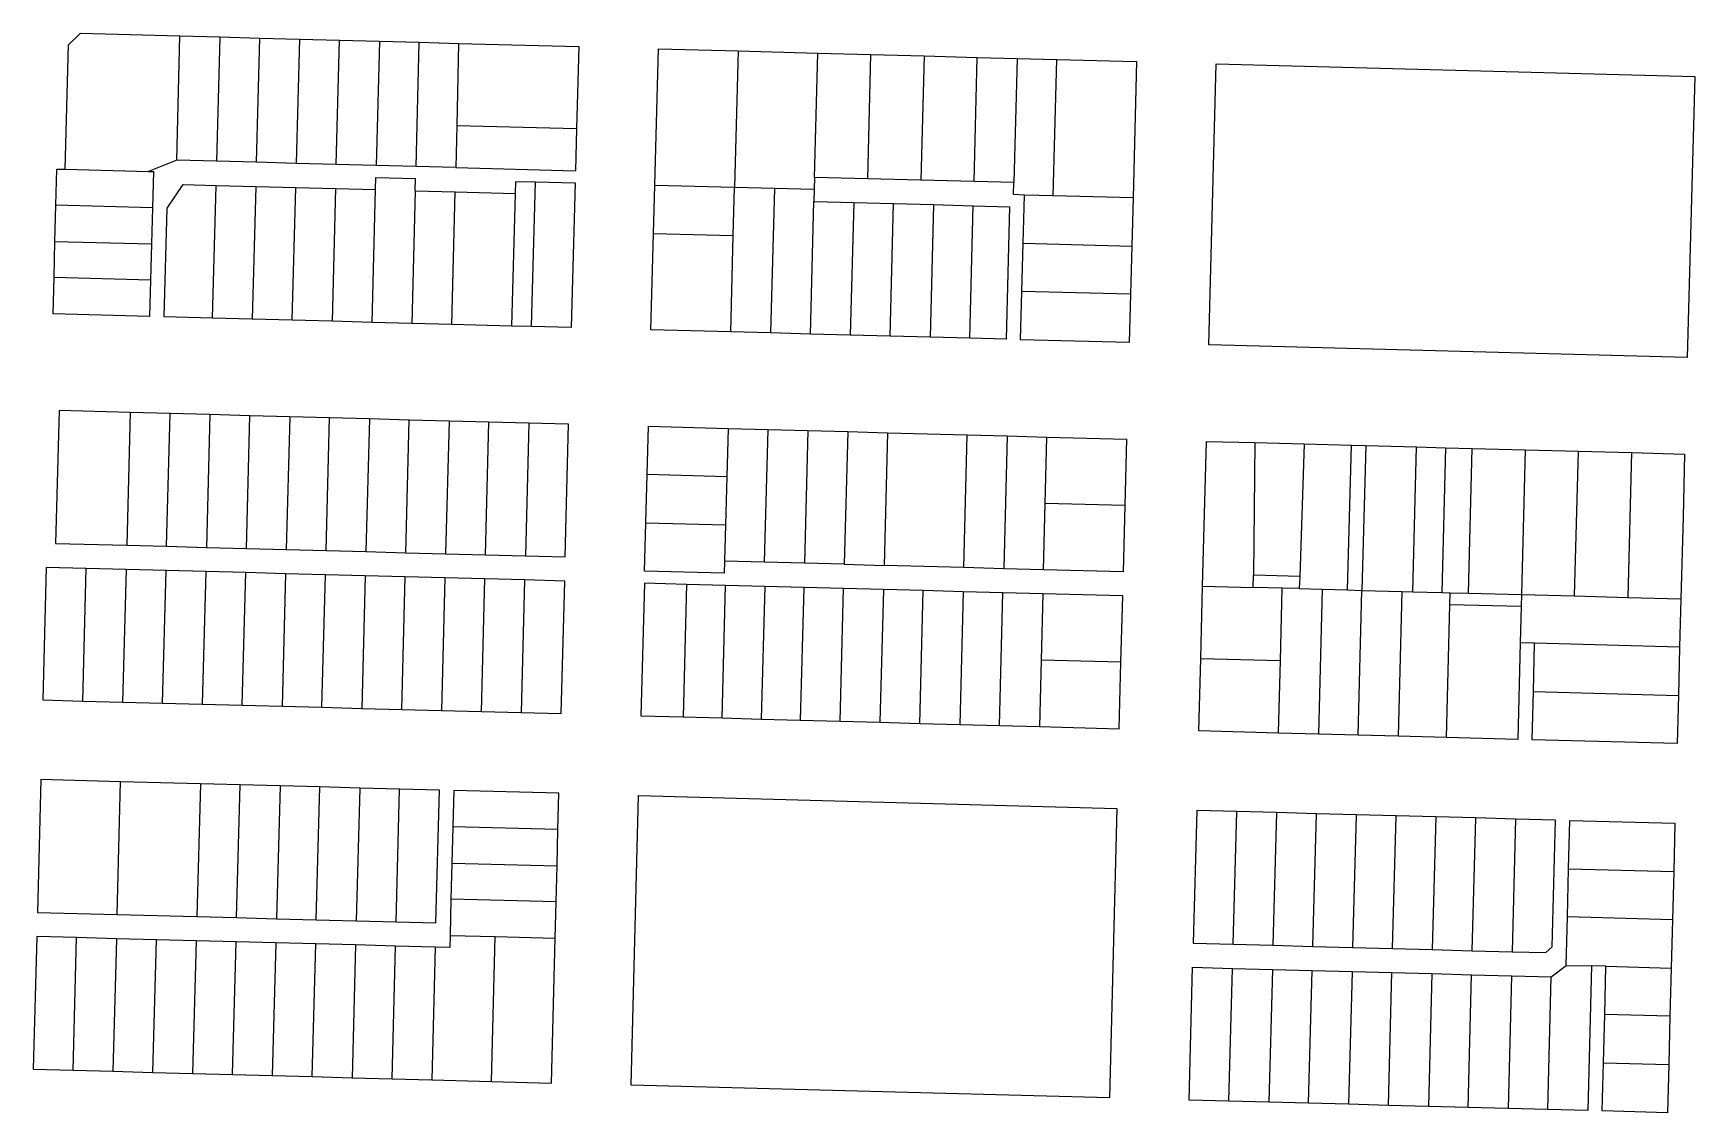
# Model space of a CAD drawing. Header units: inches. Extents: x 486468 to 494399, y 5455955 to 5460553.
# Drawn here: x 486493.3 to 486912.4, y 5457049.7 to 5457322 of the extents above; entities that cross this region are included whole.
import ezdxf

# ---------------------------------------------------------------- set-up
doc = ezdxf.new("R2010")
doc.units = ezdxf.units.IN
doc.header["$MEASUREMENT"] = 0
doc.layers.add('ParcelLines', color=10, linetype='Continuous')

msp = doc.modelspace()

# ---------------------------------------------------------------- linework, layer by layer
at = {"layer": 'ParcelLines', "color": 1}
for p, q in [((486502.14, 5457319.132), (486505.216, 5457322.05)), ((486505.216, 5457322.05), (486530.268, 5457321.38)), ((486529.469, 5457290.03), (486530.268, 5457321.38)), ((486530.268, 5457321.38), (486540.319, 5457321.111)), ((486540.319, 5457321.111), (486550.419, 5457320.841)), ((486550.419, 5457320.841), (486560.469, 5457320.57)), ((486560.469, 5457320.57), (486570.519, 5457320.3)), ((486570.519, 5457320.3), (486580.569, 5457320.03)), ((486580.569, 5457320.03), (486590.618, 5457319.76)), ((486501.318, 5457287.73), (486502.14, 5457319.132)), ((486590.618, 5457319.76), (486600.518, 5457319.489)), ((486600.518, 5457319.489), (486630.866, 5457318.679)), ((486630.866, 5457318.679), (486630.316, 5457297.979)), ((486650.045, 5457283.728), (486650.965, 5457318.129)), ((486650.965, 5457318.129), (486671.064, 5457317.588)), ((486671.064, 5457317.588), (486670.164, 5457283.198)), ((486671.064, 5457317.588), (486691.163, 5457317.048)), ((486690.363, 5457285.678), (486691.163, 5457317.048)), ((486691.163, 5457317.048), (486704.562, 5457316.678)), ((486703.763, 5457285.328), (486704.562, 5457316.678)), ((486704.562, 5457316.678), (486717.962, 5457316.317)), ((486717.962, 5457316.317), (486717.161, 5457284.987)), ((486717.962, 5457316.317), (486731.361, 5457315.956)), ((486730.561, 5457284.636), (486731.361, 5457315.956)), ((486731.361, 5457315.956), (486741.411, 5457315.686)), ((486741.411, 5457315.686), (486751.46, 5457315.416)), ((486750.56, 5457281.026), (486751.46, 5457315.416)), ((486751.46, 5457315.416), (486771.559, 5457314.876)), ((486771.559, 5457314.876), (486770.659, 5457280.476)), ((486789.808, 5457243.425), (486791.658, 5457314.326)), ((486791.658, 5457314.326), (486912.351, 5457311.123)), ((486912.351, 5457311.123), (486910.451, 5457240.222)), ((486600.117, 5457298.779), (486599.868, 5457288.129)), ((486600.117, 5457298.779), (486630.316, 5457297.979)), ((486630.316, 5457297.979), (486630.026, 5457287.319)), ((486498.978, 5457278.63), (486499.218, 5457287.78)), ((486499.218, 5457287.78), (486501.318, 5457287.73)), ((486501.318, 5457287.73), (486522.351, 5457287.163)), ((486529.469, 5457290.03), (486522.351, 5457287.163)), ((486522.351, 5457287.163), (486523.569, 5457287.13)), ((486523.569, 5457287.13), (486523.329, 5457277.98)), ((486539.519, 5457289.76), (486529.469, 5457290.03)), ((486549.57, 5457289.491), (486539.519, 5457289.76)), ((486559.62, 5457289.22), (486549.57, 5457289.491)), ((486569.67, 5457288.95), (486559.62, 5457289.22)), ((486579.768, 5457288.67), (486569.67, 5457288.95)), ((486589.818, 5457288.399), (486579.768, 5457288.67)), ((486599.868, 5457288.129), (486589.818, 5457288.399)), ((486599.868, 5457288.129), (486630.026, 5457287.319)), ((486527.019, 5457277.88), (486531.125, 5457283.889)), ((486531.125, 5457283.889), (486539.369, 5457283.667)), ((486539.369, 5457283.667), (486549.42, 5457283.396)), ((486549.42, 5457283.396), (486559.47, 5457283.125)), ((486558.569, 5457249.631), (486559.47, 5457283.125)), ((486559.47, 5457283.125), (486569.52, 5457282.854)), ((486569.52, 5457282.854), (486579.57, 5457282.583)), ((486578.719, 5457249.099), (486579.57, 5457282.583)), ((486579.57, 5457282.583), (486579.647, 5457285.629)), ((486579.647, 5457285.629), (486589.719, 5457285.354)), ((486589.64, 5457282.312), (486588.769, 5457248.839)), ((486589.64, 5457282.312), (486589.719, 5457285.354)), ((486589.64, 5457282.312), (486599.689, 5457282.041)), ((486614.867, 5457284.679), (486614.788, 5457281.634)), ((486614.867, 5457284.679), (486619.917, 5457284.549)), ((486618.917, 5457248.039), (486619.917, 5457284.549)), ((486619.917, 5457284.549), (486629.946, 5457284.279)), ((486629.946, 5457284.279), (486628.967, 5457247.779)), ((486649.715, 5457271.528), (486650.045, 5457283.728)), ((486669.845, 5457271.028), (486670.164, 5457283.198)), ((486670.164, 5457283.198), (486680.214, 5457282.938)), ((486680.214, 5457282.938), (486690.263, 5457282.678)), ((486690.263, 5457282.678), (486690.163, 5457279.628)), ((486690.363, 5457285.678), (486690.263, 5457282.678)), ((486703.763, 5457285.328), (486690.363, 5457285.678)), ((486717.161, 5457284.987), (486703.763, 5457285.328)), ((486730.561, 5457284.636), (486717.161, 5457284.987)), ((486740.61, 5457284.376), (486730.561, 5457284.636)), ((486740.51, 5457281.326), (486740.61, 5457284.376)), ((486498.748, 5457269.529), (486498.978, 5457278.63)), ((486523.329, 5457277.98), (486498.978, 5457278.63)), ((486523.329, 5457277.98), (486523.099, 5457268.88)), ((486526.268, 5457250.48), (486527.019, 5457277.88)), ((486598.818, 5457248.579), (486599.689, 5457282.041)), ((486599.689, 5457282.041), (486614.788, 5457281.634)), ((486614.788, 5457281.634), (486613.917, 5457248.179)), ((486689.313, 5457246.148), (486690.163, 5457279.628)), ((486690.163, 5457279.628), (486700.212, 5457279.348)), ((486700.212, 5457279.348), (486710.262, 5457279.077)), ((486710.262, 5457279.077), (486720.311, 5457278.796)), ((486720.311, 5457278.796), (486730.361, 5457278.526)), ((486729.511, 5457245.076), (486730.361, 5457278.526)), ((486730.361, 5457278.526), (486739.51, 5457278.276)), ((486739.51, 5457278.276), (486738.661, 5457244.826)), ((486743.26, 5457281.226), (486740.51, 5457281.326)), ((486742.95, 5457269.076), (486743.26, 5457281.226)), ((486750.56, 5457281.026), (486743.26, 5457281.226)), ((486770.659, 5457280.476), (486750.56, 5457281.026)), ((486770.659, 5457280.476), (486770.349, 5457268.325)), ((486498.508, 5457260.379), (486498.748, 5457269.529)), ((486498.748, 5457269.529), (486523.099, 5457268.88)), ((486649.065, 5457247.228), (486649.715, 5457271.528)), ((486649.715, 5457271.528), (486669.845, 5457271.028)), ((486669.214, 5457246.688), (486669.845, 5457271.028)), ((486523.099, 5457268.88), (486522.859, 5457259.73)), ((486742.63, 5457256.876), (486742.95, 5457269.076)), ((486770.349, 5457268.325), (486770.029, 5457256.175)), ((486498.269, 5457251.229), (486498.508, 5457260.379)), ((486522.859, 5457259.73), (486498.508, 5457260.379)), ((486522.859, 5457259.73), (486522.619, 5457250.58)), ((486742.31, 5457244.726), (486742.63, 5457256.876)), ((486770.029, 5457256.175), (486769.709, 5457243.975)), ((486522.619, 5457250.58), (486498.269, 5457251.229)), ((486538.469, 5457250.16), (486526.268, 5457250.48)), ((486548.519, 5457249.9), (486538.469, 5457250.16)), ((486558.569, 5457249.631), (486548.519, 5457249.9)), ((486568.67, 5457249.36), (486558.569, 5457249.631)), ((486578.719, 5457249.099), (486568.67, 5457249.36)), ((486588.769, 5457248.839), (486578.719, 5457249.099)), ((486598.818, 5457248.579), (486588.769, 5457248.839)), ((486613.917, 5457248.179), (486598.818, 5457248.579)), ((486618.917, 5457248.039), (486613.917, 5457248.179)), ((486628.967, 5457247.779), (486618.917, 5457248.039)), ((486669.214, 5457246.688), (486649.065, 5457247.228)), ((486679.263, 5457246.418), (486669.214, 5457246.688)), ((486689.313, 5457246.148), (486679.263, 5457246.418)), ((486699.362, 5457245.877), (486689.313, 5457246.148)), ((486709.412, 5457245.607), (486699.362, 5457245.877)), ((486719.461, 5457245.337), (486709.412, 5457245.607)), ((486729.511, 5457245.076), (486719.461, 5457245.337)), ((486738.661, 5457244.826), (486729.511, 5457245.076)), ((486769.709, 5457243.975), (486742.31, 5457244.726)), ((486910.451, 5457240.222), (486789.808, 5457243.425)), ((486499.768, 5457226.829), (486498.868, 5457193.329)), ((486517.719, 5457226.35), (486499.768, 5457226.829)), ((486527.769, 5457226.08), (486517.719, 5457226.35)), ((486526.919, 5457192.59), (486527.769, 5457226.08)), ((486537.819, 5457225.81), (486527.769, 5457226.08)), ((486537.819, 5457225.81), (486536.97, 5457192.33)), ((486547.92, 5457225.54), (486537.819, 5457225.81)), ((486557.97, 5457225.27), (486547.92, 5457225.54)), ((486557.97, 5457225.27), (486557.07, 5457191.79)), ((486568.02, 5457225.001), (486557.97, 5457225.27)), ((486567.12, 5457191.53), (486568.02, 5457225.001)), ((486578.07, 5457224.729), (486568.02, 5457225.001)), ((486588.119, 5457224.459), (486578.07, 5457224.729)), ((486587.219, 5457190.989), (486588.119, 5457224.459)), ((486598.169, 5457224.189), (486588.119, 5457224.459)), ((486608.218, 5457223.919), (486598.169, 5457224.189)), ((486618.267, 5457223.649), (486608.218, 5457223.919)), ((486618.267, 5457223.649), (486617.417, 5457190.198)), ((486628.316, 5457223.378), (486618.267, 5457223.649)), ((486627.467, 5457189.928), (486628.316, 5457223.378)), ((486648.135, 5457210.678), (486648.465, 5457222.878)), ((486648.465, 5457222.878), (486668.564, 5457222.338)), ((486668.564, 5457222.338), (486678.614, 5457222.068)), ((486678.614, 5457222.068), (486688.663, 5457221.797)), ((486688.663, 5457221.797), (486687.764, 5457188.327)), ((486688.663, 5457221.797), (486698.712, 5457221.527)), ((486698.712, 5457221.527), (486697.828, 5457188.051)), ((486698.712, 5457221.527), (486708.762, 5457221.257)), ((486708.762, 5457221.257), (486707.892, 5457187.775)), ((486708.762, 5457221.257), (486728.861, 5457220.707)), ((486728.861, 5457220.707), (486738.911, 5457220.435)), ((486738.911, 5457220.435), (486748.96, 5457220.165)), ((486748.529, 5457203.425), (486748.96, 5457220.165)), ((486748.96, 5457220.165), (486769.058, 5457219.625)), ((486769.058, 5457219.625), (486768.638, 5457202.875)), ((486788.208, 5457182.574), (486789.157, 5457219.075)), ((486789.157, 5457219.075), (486801.357, 5457218.754)), ((486801.357, 5457218.754), (486801.057, 5457185.274)), ((486801.357, 5457218.754), (486813.856, 5457218.414)), ((486813.856, 5457218.414), (486812.706, 5457184.974)), ((486813.856, 5457218.414), (486825.755, 5457218.104)), ((486824.756, 5457181.583), (486825.755, 5457218.104)), ((486825.755, 5457218.104), (486829.405, 5457218.003)), ((486829.405, 5457218.003), (486828.405, 5457181.482)), ((486829.405, 5457218.003), (486842.205, 5457217.663)), ((486841.205, 5457181.132), (486842.205, 5457217.663)), ((486842.205, 5457217.663), (486849.504, 5457217.472)), ((486849.504, 5457217.472), (486848.554, 5457180.932)), ((486849.504, 5457217.472), (486856.204, 5457217.292)), ((486856.204, 5457217.292), (486869.603, 5457216.942)), ((486869.603, 5457216.942), (486883.003, 5457216.582)), ((486883.003, 5457216.582), (486896.402, 5457216.232)), ((486896.402, 5457216.232), (486909.801, 5457215.871)), ((486909.801, 5457215.871), (486909.39, 5457200.071)), ((486647.805, 5457198.528), (486648.135, 5457210.678)), ((486668.234, 5457210.128), (486667.914, 5457197.978)), ((486748.11, 5457186.675), (486748.529, 5457203.425)), ((486768.638, 5457202.875), (486748.529, 5457203.425)), ((486768.638, 5457202.875), (486768.208, 5457186.125)), ((486647.466, 5457186.328), (486647.805, 5457198.528)), ((486909.39, 5457200.071), (486908.85, 5457179.321)), ((486667.914, 5457197.978), (486667.665, 5457188.828)), ((486498.868, 5457193.329), (486516.869, 5457192.859)), ((486516.869, 5457192.859), (486526.919, 5457192.59)), ((486526.919, 5457192.59), (486536.97, 5457192.33)), ((486536.97, 5457192.33), (486547.02, 5457192.06)), ((486547.02, 5457192.06), (486557.07, 5457191.79)), ((486557.07, 5457191.79), (486567.12, 5457191.53)), ((486567.12, 5457191.53), (486577.169, 5457191.26)), ((486577.169, 5457191.26), (486587.219, 5457190.989)), ((486587.219, 5457190.989), (486597.268, 5457190.729)), ((486597.268, 5457190.729), (486607.368, 5457190.459)), ((486607.368, 5457190.459), (486617.417, 5457190.198)), ((486617.417, 5457190.198), (486627.467, 5457189.928)), ((486496.568, 5457187.279), (486495.718, 5457153.829)), ((486506.619, 5457187.009), (486496.568, 5457187.279)), ((486505.768, 5457153.559), (486506.619, 5457187.009)), ((486516.669, 5457186.749), (486506.619, 5457187.009)), ((486516.669, 5457186.749), (486515.819, 5457153.299)), ((486526.769, 5457186.48), (486516.669, 5457186.749)), ((486525.869, 5457153.029), (486526.769, 5457186.48)), ((486536.82, 5457186.22), (486526.769, 5457186.48)), ((486536.82, 5457186.22), (486535.919, 5457152.77)), ((486546.87, 5457185.95), (486536.82, 5457186.22)), ((486545.97, 5457152.5), (486546.87, 5457185.95)), ((486556.919, 5457185.68), (486546.87, 5457185.95)), ((486556.919, 5457185.68), (486556.02, 5457152.24)), ((486566.97, 5457185.42), (486556.919, 5457185.68)), ((486667.565, 5457185.777), (486647.466, 5457186.328)), ((486667.665, 5457188.828), (486667.565, 5457185.777)), ((486677.714, 5457188.577), (486667.665, 5457188.828)), ((486687.764, 5457188.327), (486677.714, 5457188.577)), ((486697.828, 5457188.051), (486687.764, 5457188.327)), ((486697.828, 5457188.051), (486707.892, 5457187.775)), ((486727.961, 5457187.226), (486707.892, 5457187.775)), ((486738.06, 5457186.945), (486727.961, 5457187.226)), ((486748.11, 5457186.675), (486738.06, 5457186.945)), ((486768.208, 5457186.125), (486748.11, 5457186.675)), ((486566.07, 5457151.97), (486566.97, 5457185.42)), ((486577.019, 5457185.16), (486566.97, 5457185.42)), ((486577.019, 5457185.16), (486576.12, 5457151.71)), ((486587.069, 5457184.89), (486577.019, 5457185.16)), ((486597.118, 5457184.629), (486587.069, 5457184.89)), ((486597.118, 5457184.629), (486596.269, 5457151.18)), ((486607.168, 5457184.359), (486597.118, 5457184.629)), ((486606.318, 5457150.909), (486607.168, 5457184.359)), ((486617.217, 5457184.098), (486607.168, 5457184.359)), ((486627.317, 5457183.828), (486617.217, 5457184.098)), ((486626.417, 5457150.378), (486627.317, 5457183.828)), ((486647.416, 5457183.278), (486646.515, 5457149.828)), ((486658.065, 5457182.998), (486647.416, 5457183.278)), ((486658.065, 5457182.998), (486657.165, 5457149.537)), ((486667.915, 5457182.737), (486658.065, 5457182.998)), ((486667.014, 5457149.277), (486667.915, 5457182.737)), ((486677.764, 5457182.477), (486667.915, 5457182.737)), ((486677.764, 5457182.477), (486676.864, 5457149.007)), ((486687.614, 5457182.207), (486677.764, 5457182.477)), ((486687.614, 5457182.207), (486686.713, 5457148.747)), ((486697.663, 5457181.937), (486687.614, 5457182.207)), ((486707.712, 5457181.677), (486697.663, 5457181.937)), ((486717.761, 5457181.407), (486707.712, 5457181.677)), ((486787.738, 5457164.324), (486788.208, 5457182.574)), ((486788.208, 5457182.574), (486801.007, 5457182.224)), ((486801.007, 5457182.224), (486801.057, 5457185.274)), ((486808.306, 5457182.034), (486801.007, 5457182.224)), ((486812.706, 5457184.974), (486801.057, 5457185.274)), ((486812.606, 5457181.924), (486808.306, 5457182.034)), ((486812.706, 5457184.974), (486812.606, 5457181.924)), ((486812.606, 5457181.924), (486818.356, 5457181.764)), ((486818.356, 5457181.764), (486824.756, 5457181.583)), ((486824.756, 5457181.583), (486828.405, 5457181.482)), ((486716.911, 5457147.926), (486717.761, 5457181.407)), ((486727.811, 5457181.136), (486717.761, 5457181.407)), ((486737.86, 5457180.875), (486727.811, 5457181.136)), ((486737.01, 5457147.386), (486737.86, 5457180.875)), ((486747.91, 5457180.605), (486737.86, 5457180.875)), ((486747.91, 5457180.605), (486747.49, 5457163.875)), ((486768.059, 5457180.075), (486747.91, 5457180.605)), ((486767.609, 5457163.324), (486768.059, 5457180.075)), ((486828.405, 5457181.482), (486838.505, 5457181.212)), ((486838.505, 5457181.212), (486837.504, 5457144.682)), ((486838.505, 5457181.212), (486841.205, 5457181.132)), ((486841.205, 5457181.132), (486848.554, 5457180.932)), ((486848.554, 5457180.932), (486850.654, 5457180.872)), ((486850.604, 5457177.822), (486850.654, 5457180.872)), ((486868.552, 5457177.372), (486850.604, 5457177.822)), ((486850.654, 5457180.872), (486855.254, 5457180.762)), ((486855.254, 5457180.762), (486868.652, 5457180.422)), ((486868.552, 5457177.372), (486868.302, 5457168.221)), ((486868.652, 5457180.422), (486868.552, 5457177.372)), ((486868.652, 5457180.422), (486882.052, 5457180.061)), ((486882.052, 5457180.061), (486895.451, 5457179.691)), ((486895.451, 5457179.691), (486908.85, 5457179.321)), ((486908.85, 5457179.321), (486908.53, 5457167.171)), ((486868.302, 5457168.221), (486867.703, 5457143.871)), ((486871.952, 5457168.121), (486868.302, 5457168.221)), ((486871.652, 5457155.971), (486871.952, 5457168.121)), ((486908.53, 5457167.171), (486871.952, 5457168.121)), ((486908.53, 5457167.171), (486908.21, 5457154.971)), ((486747.49, 5457163.875), (486747.06, 5457147.115)), ((486767.159, 5457146.574), (486767.609, 5457163.324)), ((486787.258, 5457146.024), (486787.738, 5457164.324)), ((486495.718, 5457153.829), (486505.768, 5457153.559)), ((486505.768, 5457153.559), (486515.819, 5457153.299)), ((486515.819, 5457153.299), (486525.869, 5457153.029)), ((486525.869, 5457153.029), (486535.919, 5457152.77)), ((486535.919, 5457152.77), (486545.97, 5457152.5)), ((486545.97, 5457152.5), (486556.02, 5457152.24)), ((486556.02, 5457152.24), (486566.07, 5457151.97)), ((486871.352, 5457143.771), (486871.652, 5457155.971)), ((486908.21, 5457154.971), (486907.9, 5457142.82)), ((486566.07, 5457151.97), (486576.12, 5457151.71)), ((486576.12, 5457151.71), (486586.219, 5457151.44)), ((486586.219, 5457151.44), (486596.269, 5457151.18)), ((486596.269, 5457151.18), (486606.318, 5457150.909)), ((486606.318, 5457150.909), (486616.368, 5457150.648)), ((486616.368, 5457150.648), (486626.417, 5457150.378)), ((486646.515, 5457149.828), (486657.165, 5457149.537)), ((486657.165, 5457149.537), (486667.014, 5457149.277)), ((486667.014, 5457149.277), (486676.864, 5457149.007)), ((486676.864, 5457149.007), (486686.713, 5457148.747)), ((486686.713, 5457148.747), (486696.762, 5457148.477)), ((486696.762, 5457148.477), (486706.812, 5457148.206)), ((486706.812, 5457148.206), (486716.911, 5457147.926)), ((486716.911, 5457147.926), (486726.961, 5457147.656)), ((486726.961, 5457147.656), (486737.01, 5457147.386)), ((486737.01, 5457147.386), (486747.06, 5457147.115)), ((486747.06, 5457147.115), (486767.159, 5457146.574)), ((486807.356, 5457145.483), (486787.258, 5457146.024)), ((486817.405, 5457145.213), (486807.356, 5457145.483)), ((486827.455, 5457144.952), (486817.405, 5457145.213)), ((486837.504, 5457144.682), (486827.455, 5457144.952)), ((486849.703, 5457144.352), (486837.504, 5457144.682)), ((486867.703, 5457143.871), (486849.703, 5457144.352)), ((486907.9, 5457142.82), (486871.352, 5457143.771)), ((486495.168, 5457133.729), (486494.319, 5457100.229)), ((486515.269, 5457133.199), (486495.168, 5457133.729)), ((486535.42, 5457132.67), (486515.269, 5457133.199)), ((486545.47, 5457132.4), (486535.42, 5457132.67)), ((486555.52, 5457132.14), (486545.47, 5457132.4)), ((486565.571, 5457131.87), (486555.52, 5457132.14)), ((486564.67, 5457098.38), (486565.571, 5457131.87)), ((486575.62, 5457131.61), (486565.571, 5457131.87)), ((486585.67, 5457131.34), (486575.62, 5457131.61)), ((486595.719, 5457131.08), (486585.67, 5457131.34)), ((486594.819, 5457097.579), (486595.719, 5457131.08)), ((486599.369, 5457130.979), (486599.128, 5457121.829)), ((486625.866, 5457130.279), (486599.369, 5457130.979)), ((486625.627, 5457121.129), (486625.866, 5457130.279)), ((486644.067, 5457056.627), (486645.965, 5457129.728)), ((486645.965, 5457129.728), (486766.609, 5457126.474)), ((486766.609, 5457126.474), (486764.709, 5457053.423)), ((486786.757, 5457125.924), (486785.857, 5457092.473)), ((486796.806, 5457125.653), (486786.757, 5457125.924)), ((486795.907, 5457092.203), (486796.806, 5457125.653)), ((486806.856, 5457125.393), (486796.806, 5457125.653)), ((486806.856, 5457125.393), (486805.956, 5457091.933)), ((486816.905, 5457125.123), (486806.856, 5457125.393)), ((486826.955, 5457124.852), (486816.905, 5457125.123)), ((486826.955, 5457124.852), (486826.055, 5457091.391)), ((486837.004, 5457124.582), (486826.955, 5457124.852)), ((486847.054, 5457124.321), (486837.004, 5457124.582)), ((486847.054, 5457124.321), (486846.154, 5457090.841)), ((486857.103, 5457124.051), (486847.054, 5457124.321)), ((486856.203, 5457090.571), (486857.103, 5457124.051)), ((486867.153, 5457123.781), (486857.103, 5457124.051)), ((486877.202, 5457123.521), (486867.153, 5457123.781)), ((486876.352, 5457091.57), (486877.202, 5457123.521)), ((486880.532, 5457111.22), (486880.852, 5457123.421)), ((486880.852, 5457123.421), (486907.35, 5457122.72)), ((486599.128, 5457121.829), (486598.878, 5457112.679)), ((486625.387, 5457111.979), (486625.627, 5457121.129)), ((486907.35, 5457122.72), (486907.029, 5457110.52)), ((486598.878, 5457112.679), (486598.638, 5457103.579)), ((486598.878, 5457112.679), (486625.387, 5457111.979)), ((486625.157, 5457102.878), (486625.387, 5457111.979)), ((486880.222, 5457099.07), (486880.532, 5457111.22)), ((486907.029, 5457110.52), (486906.719, 5457098.37)), ((486598.638, 5457103.579), (486598.398, 5457094.429)), ((486624.917, 5457093.728), (486625.157, 5457102.878)), ((486494.319, 5457100.229), (486514.419, 5457099.699)), ((486514.419, 5457099.699), (486534.52, 5457099.169)), ((486534.52, 5457099.169), (486544.57, 5457098.9)), ((486544.57, 5457098.9), (486554.62, 5457098.64)), ((486554.62, 5457098.64), (486564.67, 5457098.38)), ((486564.67, 5457098.38), (486574.72, 5457098.11)), ((486574.72, 5457098.11), (486584.769, 5457097.84)), ((486584.769, 5457097.84), (486594.819, 5457097.579)), ((486879.902, 5457086.87), (486880.222, 5457099.07)), ((486906.719, 5457098.37), (486906.4, 5457086.17)), ((486494.169, 5457094.128), (486493.268, 5457060.678)), ((486504.219, 5457093.859), (486494.169, 5457094.128)), ((486503.319, 5457060.408), (486504.219, 5457093.859)), ((486514.27, 5457093.599), (486504.219, 5457093.859)), ((486514.27, 5457093.599), (486513.369, 5457060.138)), ((486524.32, 5457093.329), (486514.27, 5457093.599)), ((486598.398, 5457094.429), (486598.319, 5457091.378)), ((486608.869, 5457057.577), (486609.818, 5457094.128)), ((486609.818, 5457094.128), (486624.917, 5457093.728)), ((486623.968, 5457057.177), (486624.917, 5457093.728)), ((486534.37, 5457093.069), (486524.32, 5457093.329)), ((486534.37, 5457093.069), (486533.47, 5457059.598)), ((486544.42, 5457092.799), (486534.37, 5457093.069)), ((486543.52, 5457059.329), (486544.42, 5457092.799)), ((486554.47, 5457092.53), (486544.42, 5457092.799)), ((486564.52, 5457092.27), (486554.47, 5457092.53)), ((486563.621, 5457058.798), (486564.52, 5457092.27)), ((486574.57, 5457092.01), (486564.52, 5457092.27)), ((486574.57, 5457092.01), (486573.721, 5457058.528)), ((486584.619, 5457091.739), (486574.57, 5457092.01)), ((486594.669, 5457091.479), (486584.619, 5457091.739)), ((486594.669, 5457091.479), (486593.819, 5457057.988)), ((486598.319, 5457091.378), (486594.669, 5457091.479)), ((486785.857, 5457092.473), (486795.907, 5457092.203)), ((486795.907, 5457092.203), (486805.956, 5457091.933)), ((486805.956, 5457091.933), (486816.006, 5457091.663)), ((486816.006, 5457091.663), (486826.055, 5457091.391)), ((486826.055, 5457091.391), (486836.104, 5457091.121)), ((486836.104, 5457091.121), (486846.154, 5457090.841)), ((486846.154, 5457090.841), (486856.203, 5457090.571)), ((486856.203, 5457090.571), (486866.253, 5457090.301)), ((486866.253, 5457090.301), (486874.802, 5457090.07)), ((486874.802, 5457090.07), (486876.352, 5457091.57)), ((486784.808, 5457052.873), (486785.707, 5457086.373)), ((486785.707, 5457086.373), (486795.757, 5457086.103)), ((486795.757, 5457086.103), (486805.806, 5457085.833)), ((486805.806, 5457085.833), (486815.856, 5457085.573)), ((486814.956, 5457052.082), (486815.856, 5457085.573)), ((486815.856, 5457085.573), (486825.905, 5457085.301)), ((486825.905, 5457085.301), (486835.955, 5457085.031)), ((486876.152, 5457083.97), (486879.902, 5457086.87)), ((486879.902, 5457086.87), (486886.301, 5457086.72)), ((486886.301, 5457086.72), (486885.351, 5457050.22)), ((486889.95, 5457086.62), (486886.301, 5457086.72)), ((486889.641, 5457074.47), (486889.95, 5457086.62)), ((486889.95, 5457086.62), (486906.4, 5457086.17)), ((486906.4, 5457086.17), (486906.09, 5457074.02)), ((486835.955, 5457085.031), (486846.004, 5457084.771)), ((486846.004, 5457084.771), (486845.153, 5457051.28)), ((486846.004, 5457084.771), (486856.053, 5457084.501)), ((486856.053, 5457084.501), (486866.103, 5457084.24)), ((486866.103, 5457084.24), (486876.152, 5457083.97)), ((486875.302, 5457050.48), (486876.152, 5457083.97)), ((486889.321, 5457062.27), (486889.641, 5457074.47)), ((486906.09, 5457074.02), (486905.77, 5457061.819)), ((486493.268, 5457060.678), (486503.319, 5457060.408)), ((486503.319, 5457060.408), (486513.369, 5457060.138)), ((486513.369, 5457060.138), (486523.419, 5457059.868)), ((486889.001, 5457050.12), (486889.321, 5457062.27)), ((486905.77, 5457061.819), (486905.45, 5457049.669)), ((486523.419, 5457059.868), (486533.47, 5457059.598)), ((486533.47, 5457059.598), (486543.52, 5457059.329)), ((486543.52, 5457059.329), (486553.571, 5457059.069)), ((486553.571, 5457059.069), (486563.621, 5457058.798)), ((486563.621, 5457058.798), (486573.721, 5457058.528)), ((486573.721, 5457058.528), (486583.77, 5457058.258)), ((486583.77, 5457058.258), (486593.819, 5457057.988)), ((486593.819, 5457057.988), (486608.869, 5457057.577)), ((486608.869, 5457057.577), (486623.968, 5457057.177)), ((486764.709, 5457053.423), (486644.067, 5457056.627)), ((486794.857, 5457052.612), (486784.808, 5457052.873)), ((486804.907, 5457052.352), (486794.857, 5457052.612)), ((486814.956, 5457052.082), (486804.907, 5457052.352)), ((486825.006, 5457051.811), (486814.956, 5457052.082)), ((486835.105, 5457051.541), (486825.006, 5457051.811)), ((486845.153, 5457051.28), (486835.105, 5457051.541)), ((486855.203, 5457051.02), (486845.153, 5457051.28)), ((486865.252, 5457050.75), (486855.203, 5457051.02)), ((486875.302, 5457050.48), (486865.252, 5457050.75)), ((486885.351, 5457050.22), (486875.302, 5457050.48)), ((486905.45, 5457049.669), (486889.001, 5457050.12))]:
    msp.add_line(p, q, dxfattribs=at)
for points in [[(486540.319, 5457321.111), (486540.319, 5457321.081), (486539.519, 5457289.76)], [(486549.57, 5457289.491), (486550.419, 5457320.831), (486550.419, 5457320.841)], [(486560.469, 5457320.57), (486560.469, 5457320.53), (486559.62, 5457289.23), (486559.62, 5457289.22)], [(486569.67, 5457288.95), (486570.519, 5457320.28), (486570.519, 5457320.3)], [(486580.569, 5457320.03), (486579.768, 5457288.68), (486579.768, 5457288.67)], [(486589.818, 5457288.399), (486590.618, 5457319.73), (486590.618, 5457319.76)], [(486600.518, 5457319.489), (486600.518, 5457319.479), (486600.117, 5457298.779)], [(486741.411, 5457315.686), (486741.411, 5457315.676), (486740.61, 5457284.376)], [(486538.469, 5457250.16), (486538.469, 5457250.18), (486539.369, 5457283.667)], [(486549.42, 5457283.396), (486548.519, 5457249.93), (486548.519, 5457249.9)], [(486569.52, 5457282.854), (486568.67, 5457249.38), (486568.67, 5457249.36)], [(486650.045, 5457283.728), (486650.065, 5457283.728), (486670.164, 5457283.198)], [(486680.214, 5457282.938), (486680.214, 5457282.928), (486679.263, 5457246.428), (486679.263, 5457246.418)], [(486700.212, 5457279.348), (486700.212, 5457279.328), (486699.362, 5457245.877)], [(486709.412, 5457245.607), (486709.412, 5457245.627), (486710.262, 5457279.077)], [(486720.311, 5457278.796), (486720.311, 5457278.776), (486719.461, 5457245.337)], [(486742.95, 5457269.076), (486742.96, 5457269.076), (486770.349, 5457268.325)], [(486770.029, 5457256.175), (486770.009, 5457256.175), (486742.63, 5457256.876)], [(486517.719, 5457226.35), (486517.719, 5457226.33), (486516.869, 5457192.879), (486516.869, 5457192.859)], [(486547.02, 5457192.06), (486547.02, 5457192.08), (486547.92, 5457225.53), (486547.92, 5457225.54)], [(486578.07, 5457224.729), (486577.169, 5457191.28), (486577.169, 5457191.26)], [(486598.169, 5457224.189), (486598.169, 5457224.179), (486597.268, 5457190.729)], [(486607.368, 5457190.459), (486607.368, 5457190.479), (486608.218, 5457223.919)], [(486668.564, 5457222.338), (486668.564, 5457222.328), (486668.234, 5457210.128)], [(486677.714, 5457188.577), (486678.614, 5457222.028), (486678.614, 5457222.068)], [(486727.961, 5457187.226), (486728.861, 5457220.677), (486728.861, 5457220.707)], [(486738.911, 5457220.435), (486738.911, 5457220.425), (486738.06, 5457186.975), (486738.06, 5457186.945)], [(486855.254, 5457180.762), (486855.254, 5457180.772), (486856.204, 5457217.272), (486856.204, 5457217.292)], [(486869.603, 5457216.942), (486869.603, 5457216.922), (486868.652, 5457180.422)], [(486882.052, 5457180.061), (486882.052, 5457180.071), (486883.003, 5457216.572), (486883.003, 5457216.582)], [(486896.402, 5457216.232), (486896.402, 5457216.222), (486895.451, 5457179.691)], [(486668.234, 5457210.128), (486668.214, 5457210.128), (486648.135, 5457210.678)], [(486647.805, 5457198.528), (486647.815, 5457198.528), (486667.914, 5457197.978)], [(486586.219, 5457151.44), (486587.069, 5457184.88), (486587.069, 5457184.89)], [(486617.217, 5457184.098), (486617.217, 5457184.078), (486616.368, 5457150.648)], [(486696.762, 5457148.477), (486697.663, 5457181.927), (486697.663, 5457181.937)], [(486707.712, 5457181.677), (486706.812, 5457148.226), (486706.812, 5457148.206)], [(486807.837, 5457163.774), (486808.306, 5457182.024), (486808.306, 5457182.034)], [(486818.356, 5457181.764), (486817.405, 5457145.223), (486817.405, 5457145.213)], [(486727.811, 5457181.136), (486727.811, 5457181.126), (486726.961, 5457147.676), (486726.961, 5457147.656)], [(486827.455, 5457144.952), (486827.455, 5457144.972), (486828.405, 5457181.482)], [(486849.703, 5457144.352), (486849.703, 5457144.372), (486850.604, 5457177.822)], [(486767.609, 5457163.324), (486747.51, 5457163.875), (486747.49, 5457163.875)], [(486787.738, 5457164.324), (486787.758, 5457164.324), (486807.837, 5457163.774)], [(486807.356, 5457145.483), (486807.356, 5457145.523), (486807.837, 5457163.774)], [(486871.652, 5457155.971), (486908.2, 5457154.971), (486908.21, 5457154.971)], [(486514.419, 5457099.699), (486515.269, 5457133.179), (486515.269, 5457133.199)], [(486535.42, 5457132.67), (486535.42, 5457132.63), (486534.52, 5457099.179), (486534.52, 5457099.169)], [(486544.57, 5457098.9), (486545.47, 5457132.38), (486545.47, 5457132.4)], [(486555.52, 5457132.14), (486555.52, 5457132.13), (486554.62, 5457098.64)], [(486575.62, 5457131.61), (486575.62, 5457131.58), (486574.72, 5457098.11)], [(486584.769, 5457097.84), (486585.67, 5457131.33), (486585.67, 5457131.34)], [(486816.006, 5457091.663), (486816.006, 5457091.673), (486816.905, 5457125.123)], [(486836.104, 5457091.121), (486837.004, 5457124.572), (486837.004, 5457124.582)], [(486867.153, 5457123.781), (486867.153, 5457123.771), (486866.253, 5457090.321), (486866.253, 5457090.301)], [(486625.627, 5457121.129), (486625.617, 5457121.129), (486599.128, 5457121.829)], [(486880.532, 5457111.22), (486880.552, 5457111.22), (486907.029, 5457110.52)], [(486625.157, 5457102.878), (486598.668, 5457103.579), (486598.638, 5457103.579)], [(486906.719, 5457098.37), (486906.699, 5457098.37), (486880.222, 5457099.07)], [(486598.398, 5457094.429), (486598.418, 5457094.429), (486609.818, 5457094.128)], [(486523.419, 5457059.868), (486523.419, 5457059.878), (486524.32, 5457093.329)], [(486554.47, 5457092.53), (486553.571, 5457059.079), (486553.571, 5457059.069)], [(486583.77, 5457058.258), (486583.77, 5457058.278), (486584.619, 5457091.729), (486584.619, 5457091.739)], [(486794.857, 5457052.612), (486794.857, 5457052.622), (486795.757, 5457086.103)], [(486805.806, 5457085.833), (486805.806, 5457085.823), (486804.907, 5457052.372), (486804.907, 5457052.352)], [(486825.905, 5457085.301), (486825.905, 5457085.271), (486825.006, 5457051.821), (486825.006, 5457051.811)], [(486835.105, 5457051.541), (486835.105, 5457051.571), (486835.955, 5457085.021), (486835.955, 5457085.031)], [(486855.203, 5457051.02), (486856.053, 5457084.471), (486856.053, 5457084.501)], [(486866.103, 5457084.24), (486866.103, 5457084.22), (486865.252, 5457050.75)], [(486906.09, 5457074.02), (486906.05, 5457074.02), (486889.651, 5457074.47), (486889.641, 5457074.47)], [(486889.321, 5457062.27), (486905.75, 5457061.819), (486905.77, 5457061.819)]]:
    msp.add_lwpolyline(points, dxfattribs=at)

doc.saveas('drawing.dxf')
